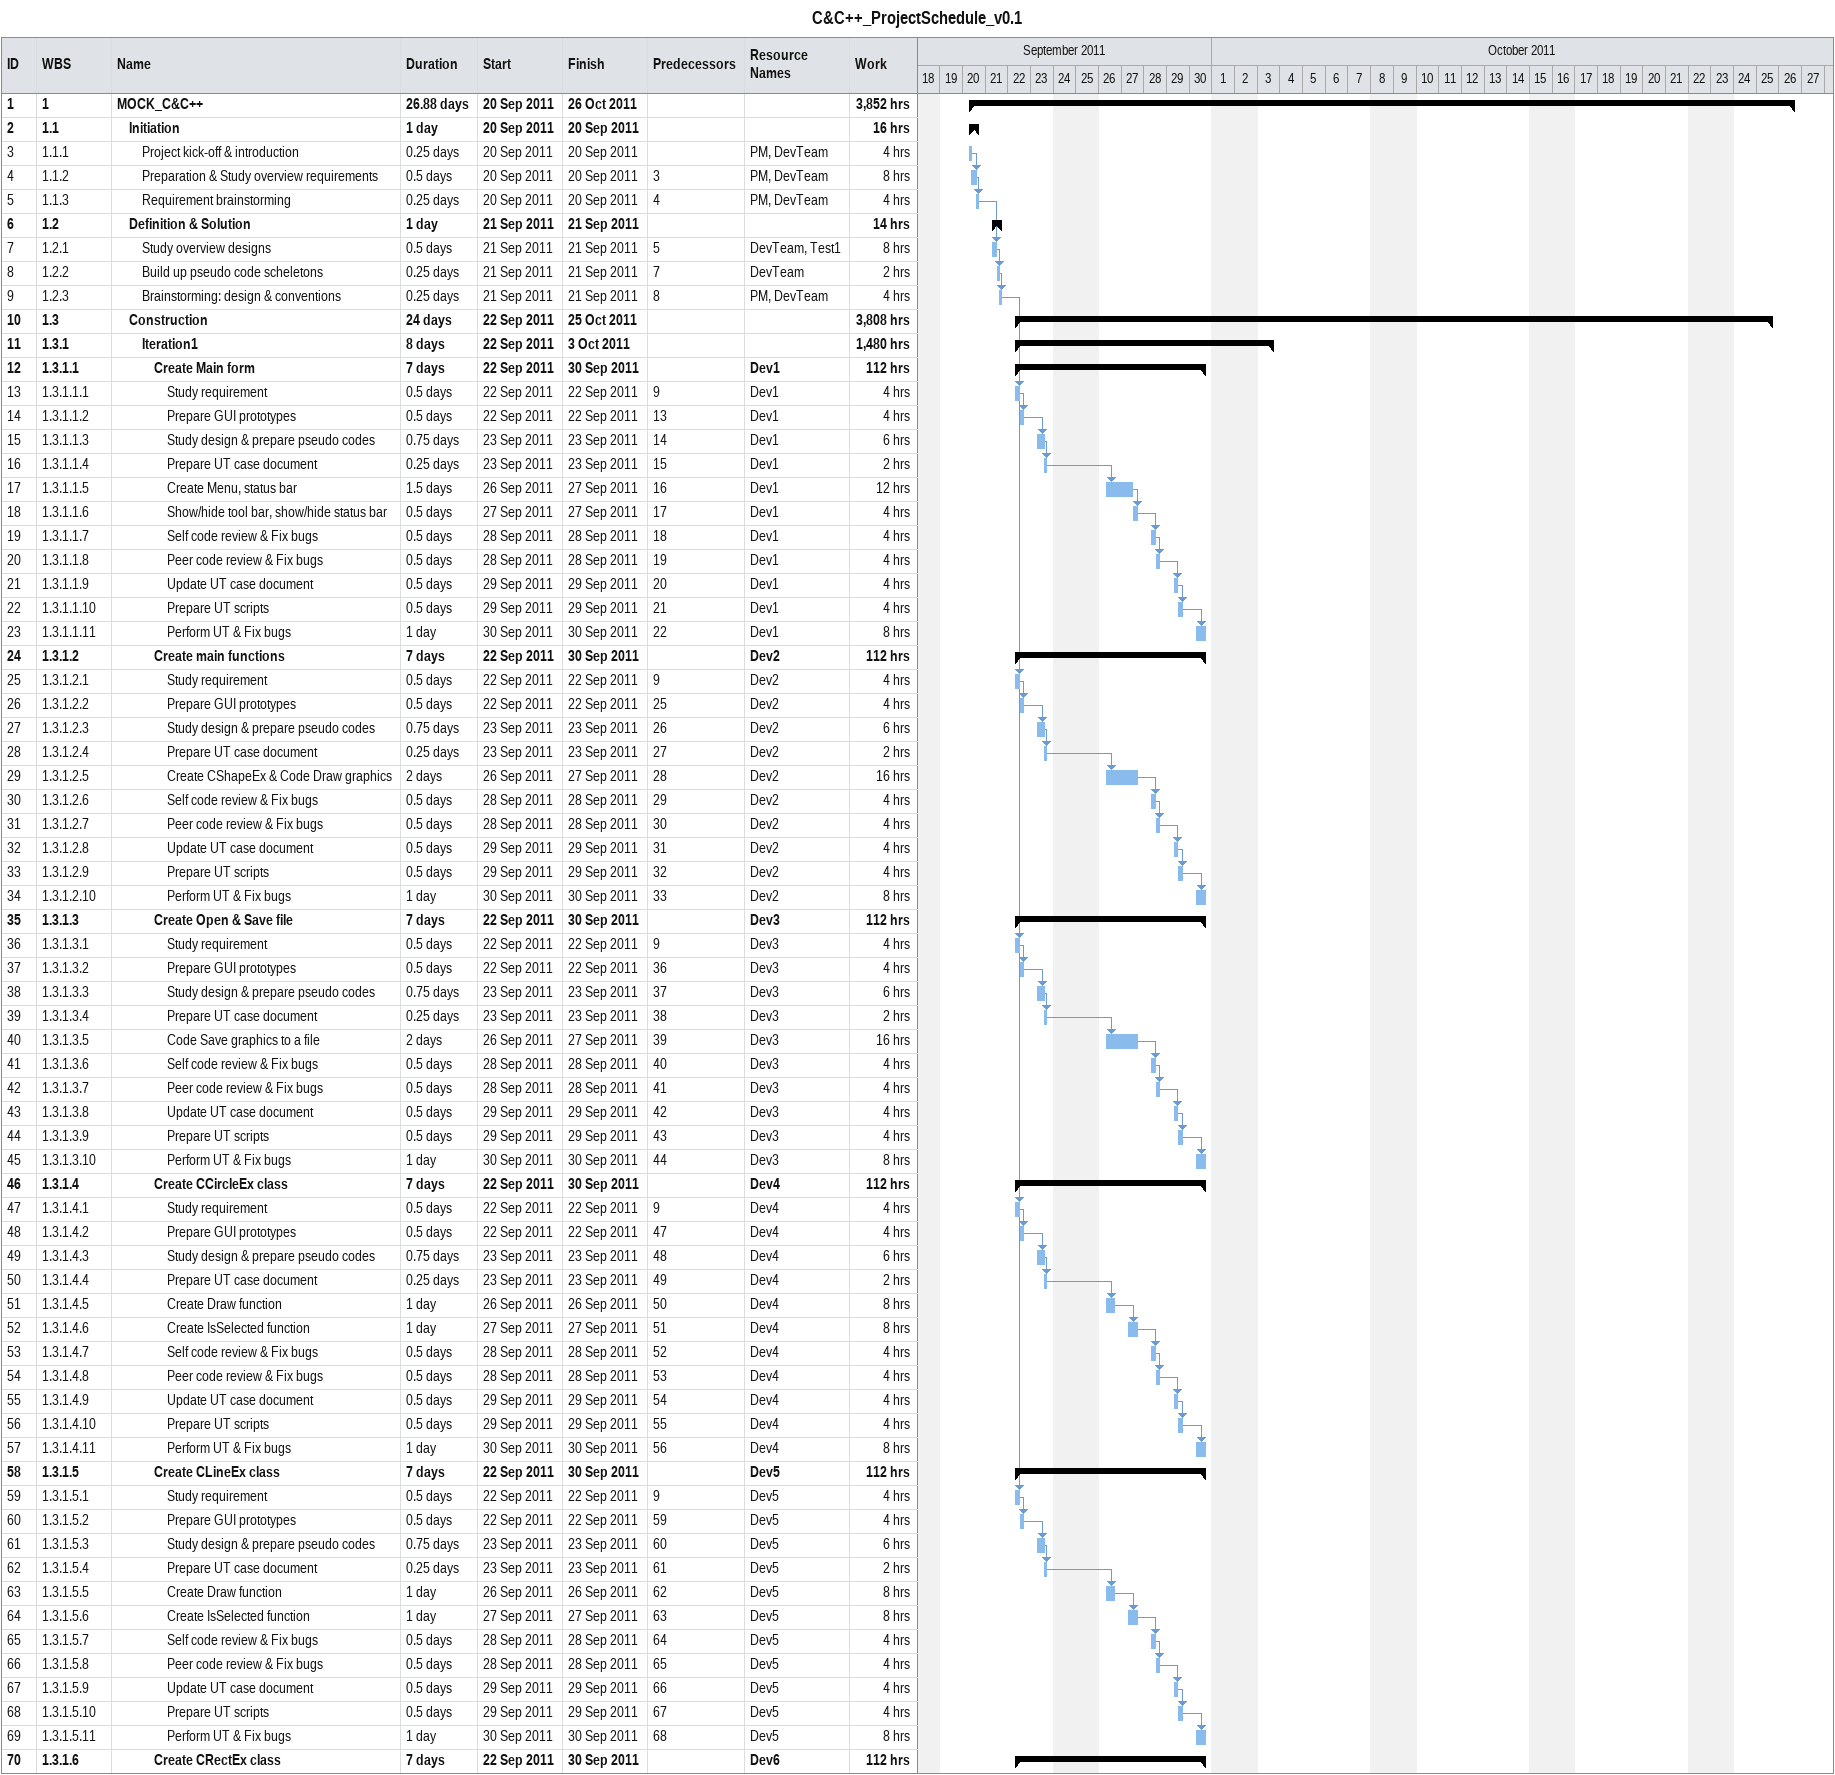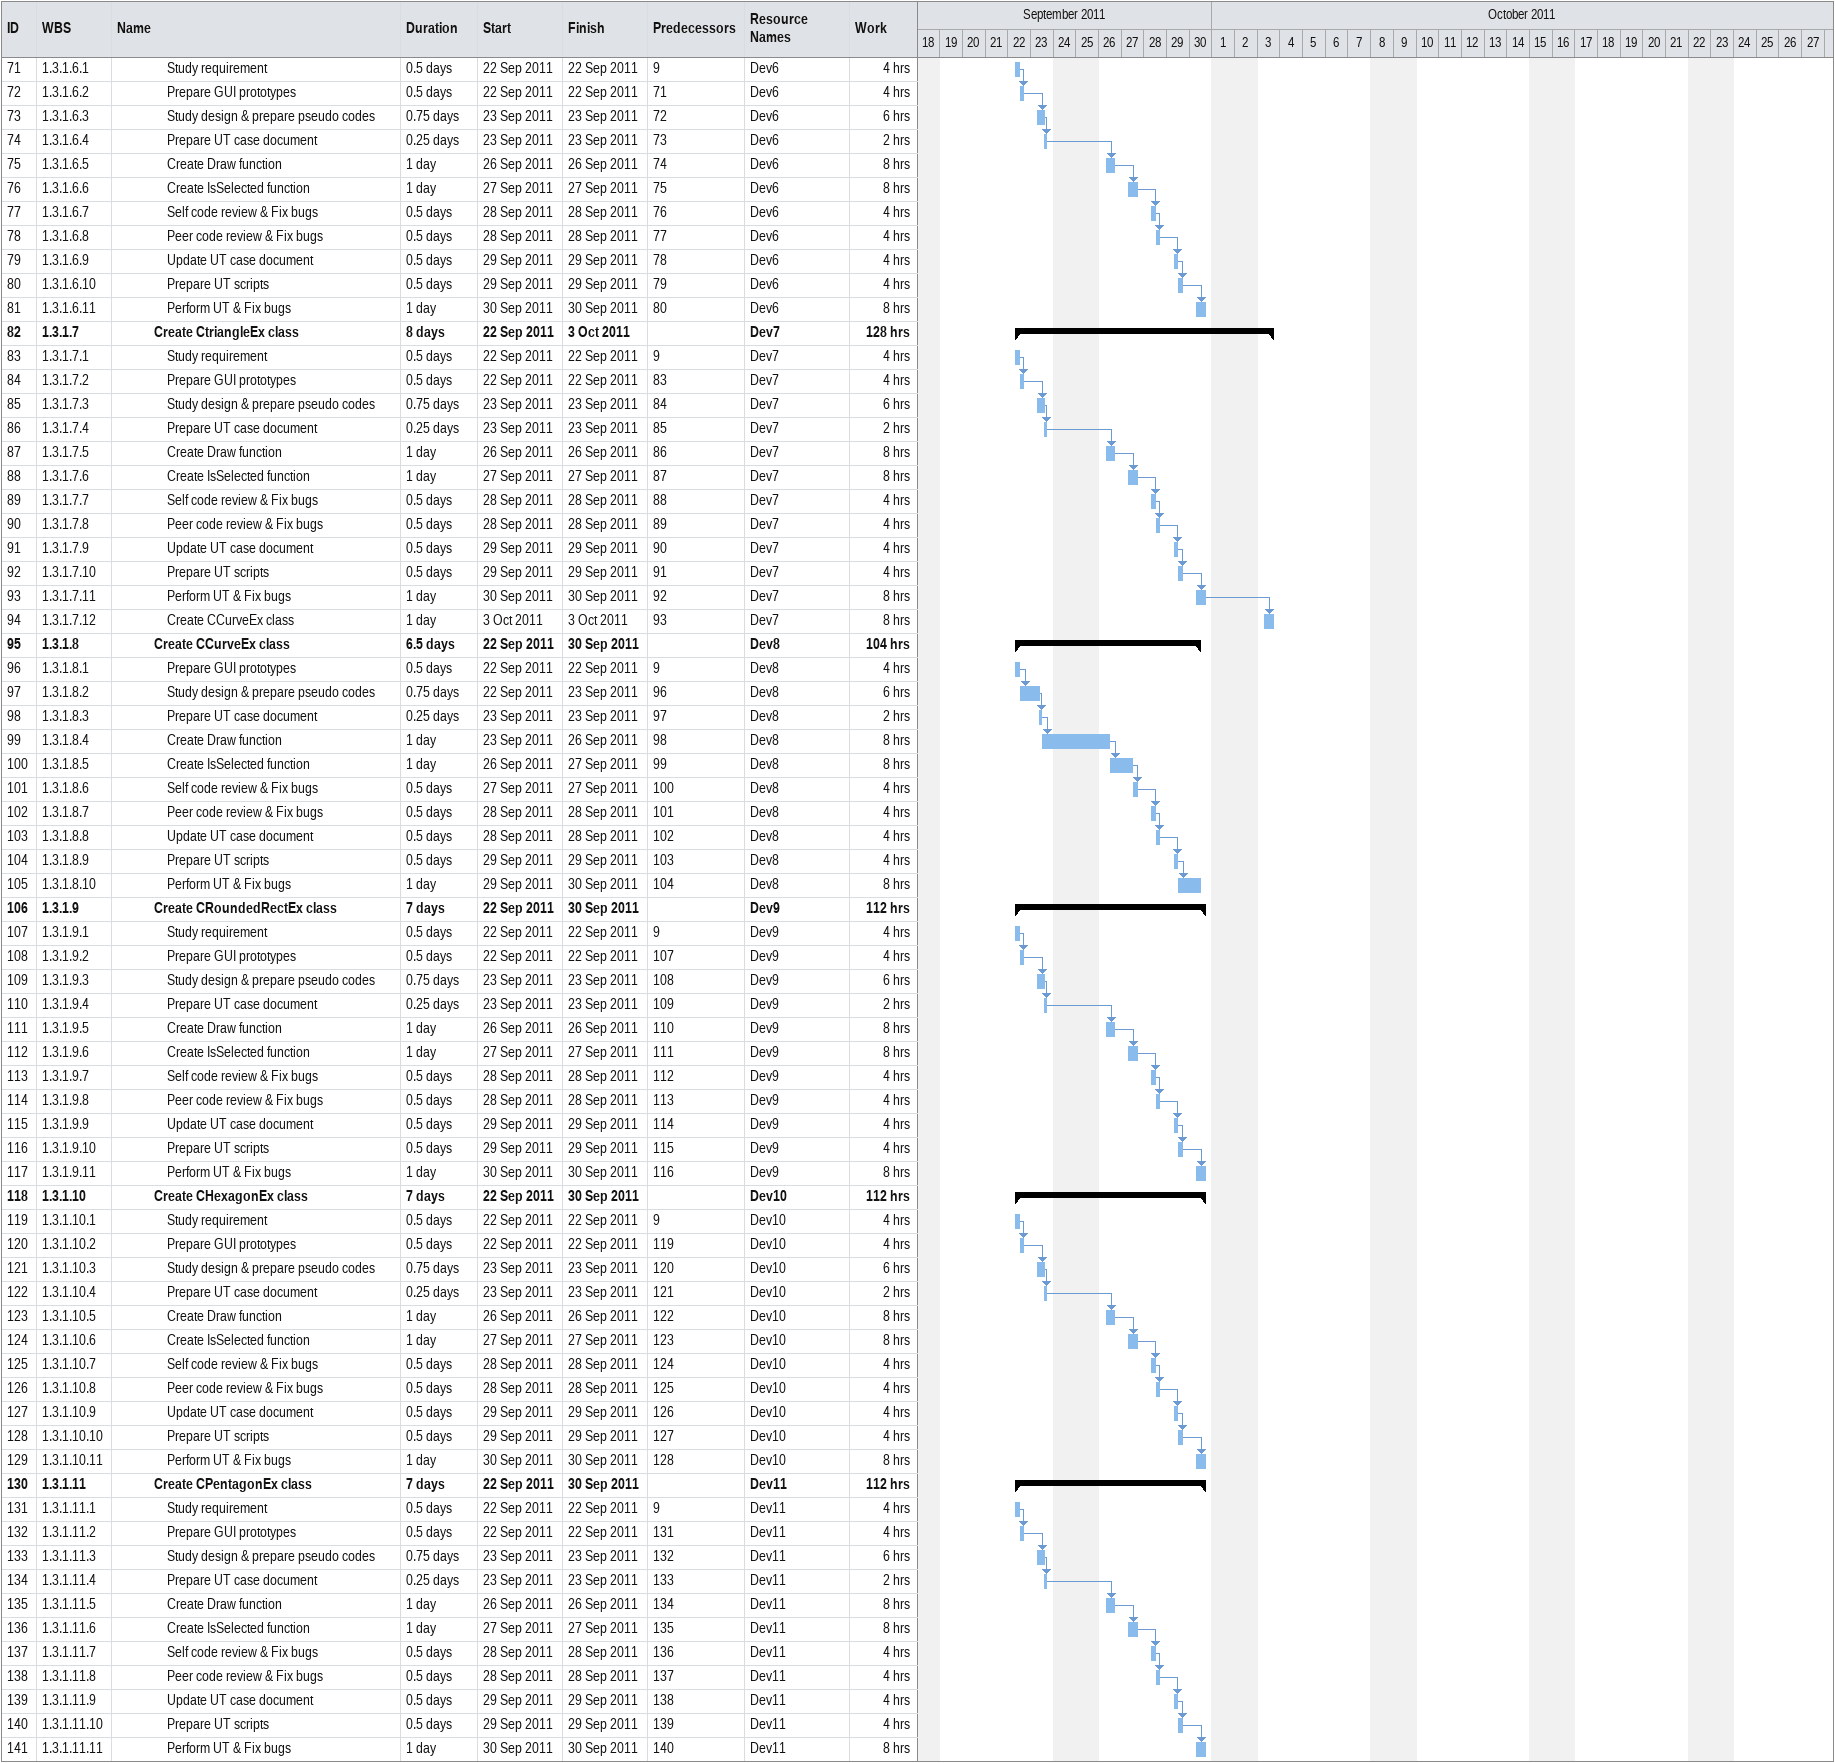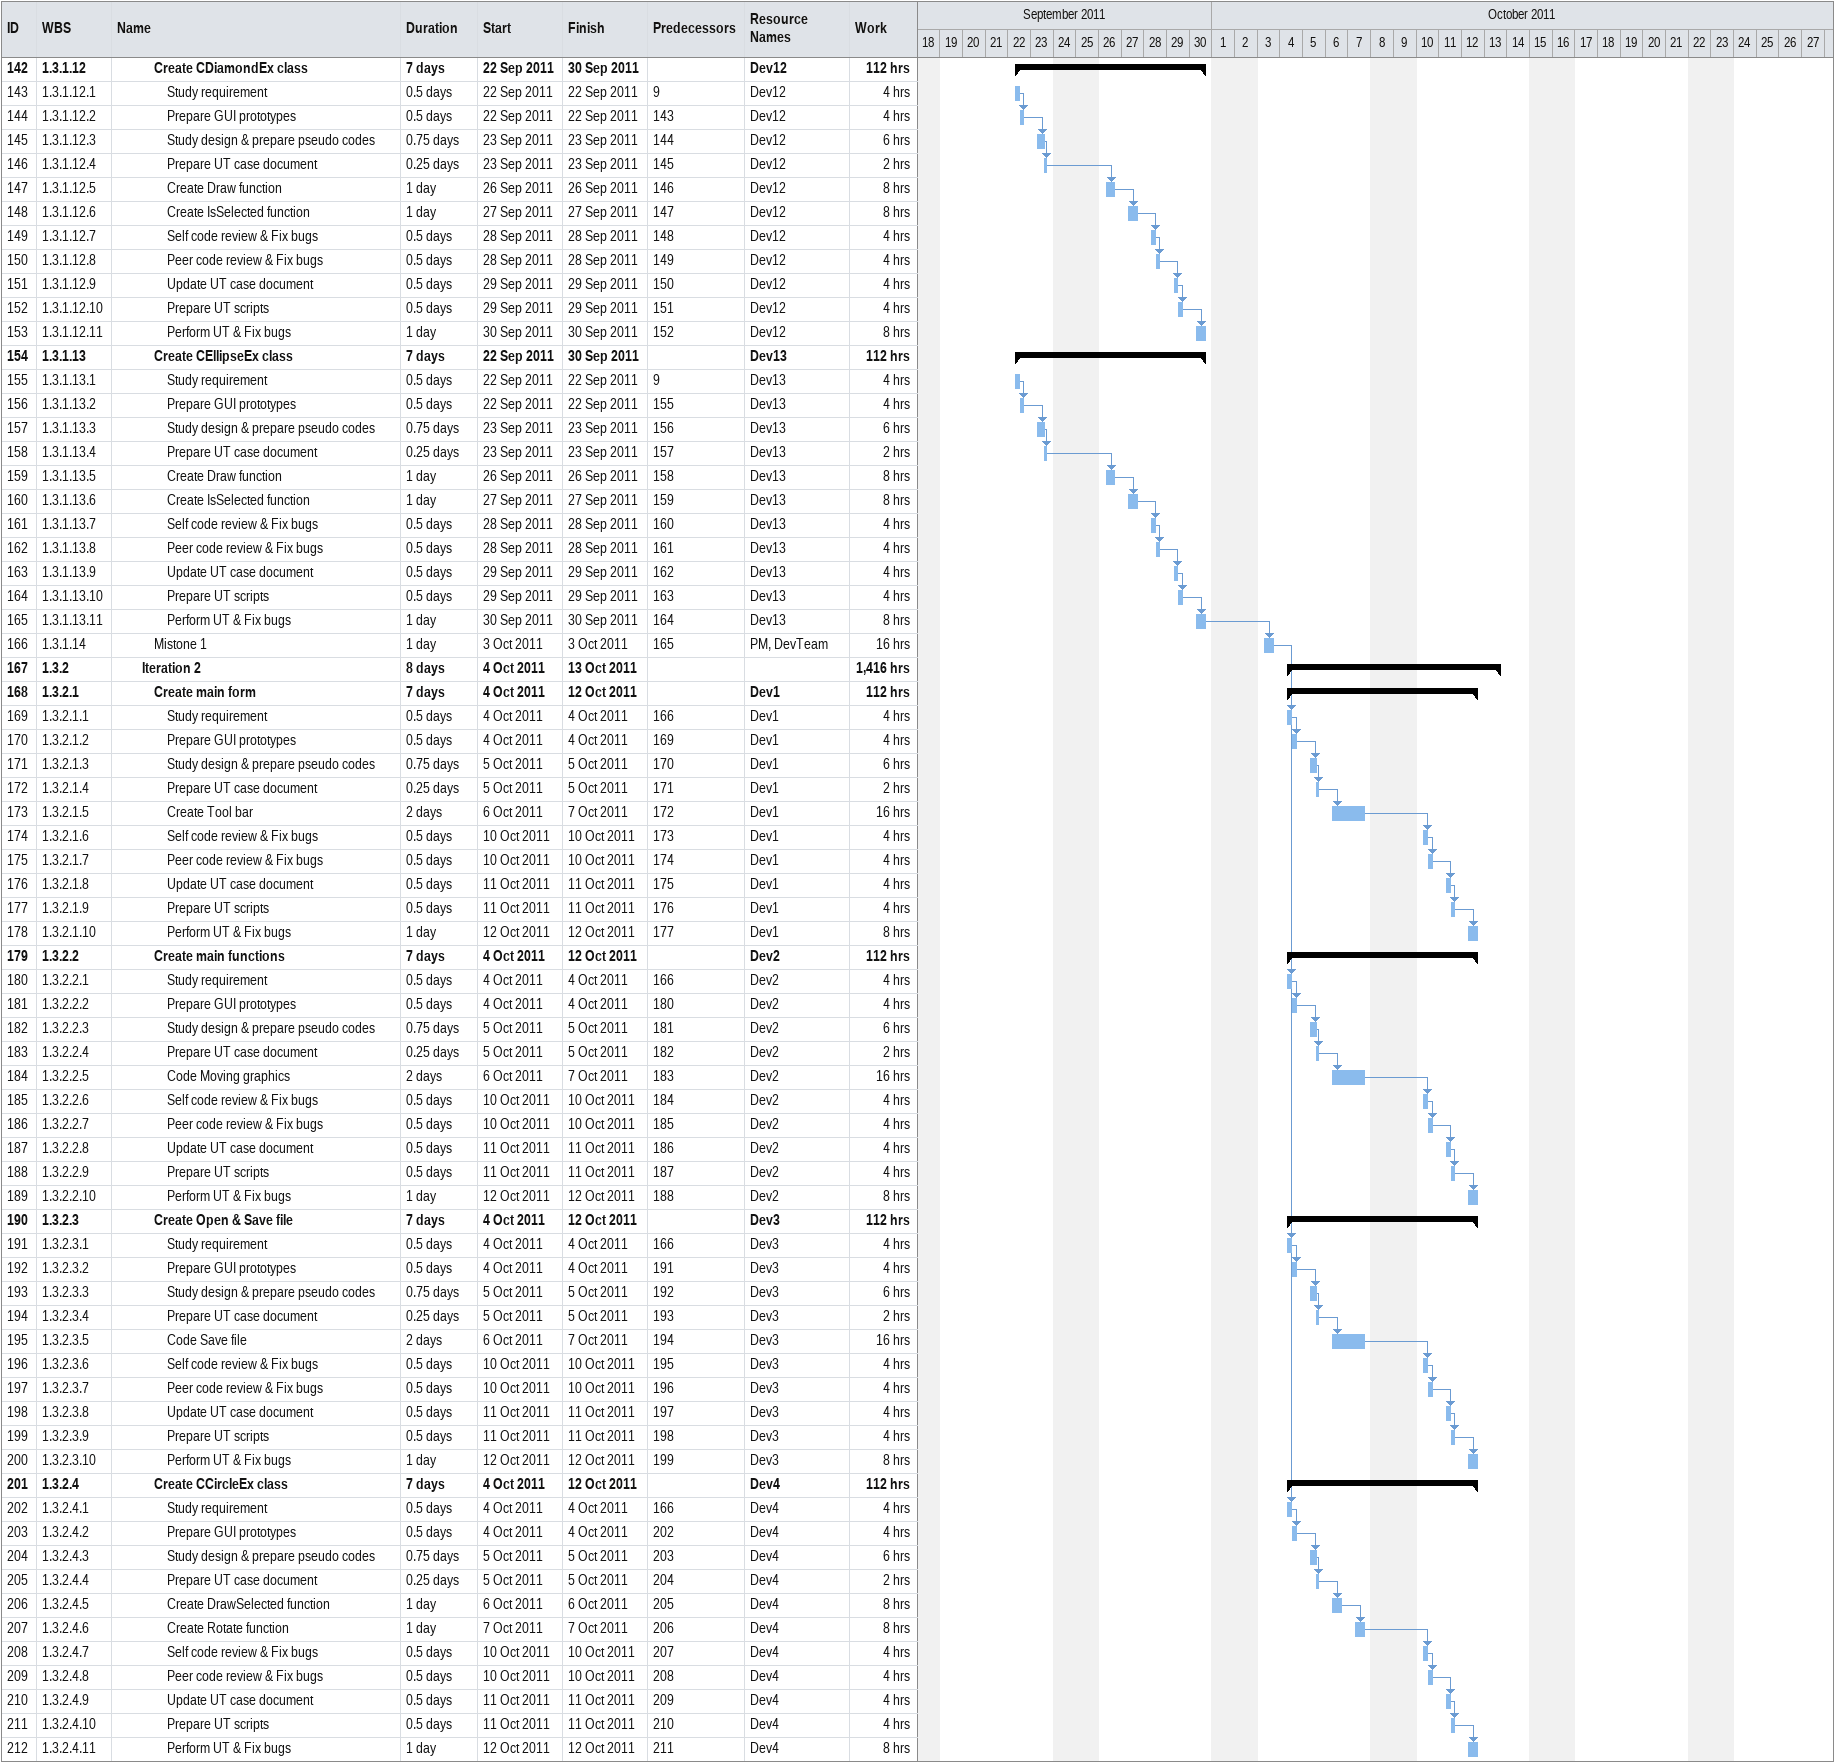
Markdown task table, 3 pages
C&C++_ProjectSchedule_v0.1

| ID | WBS | Task | Duration | Start | Finish | Predecessors | Resources | Work (h) |
|---|---|---|---|---|---|---|---|---|
| 1 | 1 | **MOCK_C&C++** | 26.88d | 2011-09-20 | 2011-10-26 |  |  | 3852 |
| 2 | 1.1 | **Initiation** | 1d | 2011-09-20 | 2011-09-20 |  |  | 16 |
| 3 | 1.1.1 | Project kick-off & introduction | 0.25d | 2011-09-20 | 2011-09-20 |  | PM, DevTeam | 4 |
| 4 | 1.1.2 | Preparation & Study overview requirements | 0.5d | 2011-09-20 | 2011-09-20 | 3 | PM, DevTeam | 8 |
| 5 | 1.1.3 | Requirement brainstorming | 0.25d | 2011-09-20 | 2011-09-20 | 4 | PM, DevTeam | 4 |
| 6 | 1.2 | **Definition & Solution** | 1d | 2011-09-21 | 2011-09-21 |  |  | 14 |
| 7 | 1.2.1 | Study overview designs | 0.5d | 2011-09-21 | 2011-09-21 | 5 | DevTeam, Test1 | 8 |
| 8 | 1.2.2 | Build up pseudo code scheletons | 0.25d | 2011-09-21 | 2011-09-21 | 7 | DevTeam | 2 |
| 9 | 1.2.3 | Brainstorming: design & conventions | 0.25d | 2011-09-21 | 2011-09-21 | 8 | PM, DevTeam | 4 |
| 10 | 1.3 | **Construction** | 24d | 2011-09-22 | 2011-10-25 |  |  | 3808 |
| 11 | 1.3.1 | **Iteration1** | 8d | 2011-09-22 | 2011-10-03 |  |  | 1480 |
| 12 | 1.3.1.1 | **Create Main form** | 7d | 2011-09-22 | 2011-09-30 |  | Dev1 | 112 |
| 13 | 1.3.1.1.1 | Study requirement | 0.5d | 2011-09-22 | 2011-09-22 | 9 | Dev1 | 4 |
| 14 | 1.3.1.1.2 | Prepare GUI prototypes | 0.5d | 2011-09-22 | 2011-09-22 | 13 | Dev1 | 4 |
| 15 | 1.3.1.1.3 | Study design & prepare pseudo codes | 0.75d | 2011-09-23 | 2011-09-23 | 14 | Dev1 | 6 |
| 16 | 1.3.1.1.4 | Prepare UT case document | 0.25d | 2011-09-23 | 2011-09-23 | 15 | Dev1 | 2 |
| 17 | 1.3.1.1.5 | Create Menu, status bar | 1.5d | 2011-09-26 | 2011-09-27 | 16 | Dev1 | 12 |
| 18 | 1.3.1.1.6 | Show/hide tool bar, show/hide status bar | 0.5d | 2011-09-27 | 2011-09-27 | 17 | Dev1 | 4 |
| 19 | 1.3.1.1.7 | Self code review & Fix bugs | 0.5d | 2011-09-28 | 2011-09-28 | 18 | Dev1 | 4 |
| 20 | 1.3.1.1.8 | Peer code review & Fix bugs | 0.5d | 2011-09-28 | 2011-09-28 | 19 | Dev1 | 4 |
| 21 | 1.3.1.1.9 | Update UT case document | 0.5d | 2011-09-29 | 2011-09-29 | 20 | Dev1 | 4 |
| 22 | 1.3.1.1.10 | Prepare UT scripts | 0.5d | 2011-09-29 | 2011-09-29 | 21 | Dev1 | 4 |
| 23 | 1.3.1.1.11 | Perform UT & Fix bugs | 1d | 2011-09-30 | 2011-09-30 | 22 | Dev1 | 8 |
| 24 | 1.3.1.2 | **Create main functions** | 7d | 2011-09-22 | 2011-09-30 |  | Dev2 | 112 |
| 25 | 1.3.1.2.1 | Study requirement | 0.5d | 2011-09-22 | 2011-09-22 | 9 | Dev2 | 4 |
| 26 | 1.3.1.2.2 | Prepare GUI prototypes | 0.5d | 2011-09-22 | 2011-09-22 | 25 | Dev2 | 4 |
| 27 | 1.3.1.2.3 | Study design & prepare pseudo codes | 0.75d | 2011-09-23 | 2011-09-23 | 26 | Dev2 | 6 |
| 28 | 1.3.1.2.4 | Prepare UT case document | 0.25d | 2011-09-23 | 2011-09-23 | 27 | Dev2 | 2 |
| 29 | 1.3.1.2.5 | Create CShapeEx & Code Draw graphics | 2d | 2011-09-26 | 2011-09-27 | 28 | Dev2 | 16 |
| 30 | 1.3.1.2.6 | Self code review & Fix bugs | 0.5d | 2011-09-28 | 2011-09-28 | 29 | Dev2 | 4 |
| 31 | 1.3.1.2.7 | Peer code review & Fix bugs | 0.5d | 2011-09-28 | 2011-09-28 | 30 | Dev2 | 4 |
| 32 | 1.3.1.2.8 | Update UT case document | 0.5d | 2011-09-29 | 2011-09-29 | 31 | Dev2 | 4 |
| 33 | 1.3.1.2.9 | Prepare UT scripts | 0.5d | 2011-09-29 | 2011-09-29 | 32 | Dev2 | 4 |
| 34 | 1.3.1.2.10 | Perform UT & Fix bugs | 1d | 2011-09-30 | 2011-09-30 | 33 | Dev2 | 8 |
| 35 | 1.3.1.3 | **Create Open & Save file** | 7d | 2011-09-22 | 2011-09-30 |  | Dev3 | 112 |
| 36 | 1.3.1.3.1 | Study requirement | 0.5d | 2011-09-22 | 2011-09-22 | 9 | Dev3 | 4 |
| 37 | 1.3.1.3.2 | Prepare GUI prototypes | 0.5d | 2011-09-22 | 2011-09-22 | 36 | Dev3 | 4 |
| 38 | 1.3.1.3.3 | Study design & prepare pseudo codes | 0.75d | 2011-09-23 | 2011-09-23 | 37 | Dev3 | 6 |
| 39 | 1.3.1.3.4 | Prepare UT case document | 0.25d | 2011-09-23 | 2011-09-23 | 38 | Dev3 | 2 |
| 40 | 1.3.1.3.5 | Code Save graphics to a file | 2d | 2011-09-26 | 2011-09-27 | 39 | Dev3 | 16 |
| 41 | 1.3.1.3.6 | Self code review & Fix bugs | 0.5d | 2011-09-28 | 2011-09-28 | 40 | Dev3 | 4 |
| 42 | 1.3.1.3.7 | Peer code review & Fix bugs | 0.5d | 2011-09-28 | 2011-09-28 | 41 | Dev3 | 4 |
| 43 | 1.3.1.3.8 | Update UT case document | 0.5d | 2011-09-29 | 2011-09-29 | 42 | Dev3 | 4 |
| 44 | 1.3.1.3.9 | Prepare UT scripts | 0.5d | 2011-09-29 | 2011-09-29 | 43 | Dev3 | 4 |
| 45 | 1.3.1.3.10 | Perform UT & Fix bugs | 1d | 2011-09-30 | 2011-09-30 | 44 | Dev3 | 8 |
| 46 | 1.3.1.4 | **Create CCircleEx class** | 7d | 2011-09-22 | 2011-09-30 |  | Dev4 | 112 |
| 47 | 1.3.1.4.1 | Study requirement | 0.5d | 2011-09-22 | 2011-09-22 | 9 | Dev4 | 4 |
| 48 | 1.3.1.4.2 | Prepare GUI prototypes | 0.5d | 2011-09-22 | 2011-09-22 | 47 | Dev4 | 4 |
| 49 | 1.3.1.4.3 | Study design & prepare pseudo codes | 0.75d | 2011-09-23 | 2011-09-23 | 48 | Dev4 | 6 |
| 50 | 1.3.1.4.4 | Prepare UT case document | 0.25d | 2011-09-23 | 2011-09-23 | 49 | Dev4 | 2 |
| 51 | 1.3.1.4.5 | Create Draw function | 1d | 2011-09-26 | 2011-09-26 | 50 | Dev4 | 8 |
| 52 | 1.3.1.4.6 | Create IsSelected function | 1d | 2011-09-27 | 2011-09-27 | 51 | Dev4 | 8 |
| 53 | 1.3.1.4.7 | Self code review & Fix bugs | 0.5d | 2011-09-28 | 2011-09-28 | 52 | Dev4 | 4 |
| 54 | 1.3.1.4.8 | Peer code review & Fix bugs | 0.5d | 2011-09-28 | 2011-09-28 | 53 | Dev4 | 4 |
| 55 | 1.3.1.4.9 | Update UT case document | 0.5d | 2011-09-29 | 2011-09-29 | 54 | Dev4 | 4 |
| 56 | 1.3.1.4.10 | Prepare UT scripts | 0.5d | 2011-09-29 | 2011-09-29 | 55 | Dev4 | 4 |
| 57 | 1.3.1.4.11 | Perform UT & Fix bugs | 1d | 2011-09-30 | 2011-09-30 | 56 | Dev4 | 8 |
| 58 | 1.3.1.5 | **Create CLineEx class** | 7d | 2011-09-22 | 2011-09-30 |  | Dev5 | 112 |
| 59 | 1.3.1.5.1 | Study requirement | 0.5d | 2011-09-22 | 2011-09-22 | 9 | Dev5 | 4 |
| 60 | 1.3.1.5.2 | Prepare GUI prototypes | 0.5d | 2011-09-22 | 2011-09-22 | 59 | Dev5 | 4 |
| 61 | 1.3.1.5.3 | Study design & prepare pseudo codes | 0.75d | 2011-09-23 | 2011-09-23 | 60 | Dev5 | 6 |
| 62 | 1.3.1.5.4 | Prepare UT case document | 0.25d | 2011-09-23 | 2011-09-23 | 61 | Dev5 | 2 |
| 63 | 1.3.1.5.5 | Create Draw function | 1d | 2011-09-26 | 2011-09-26 | 62 | Dev5 | 8 |
| 64 | 1.3.1.5.6 | Create IsSelected function | 1d | 2011-09-27 | 2011-09-27 | 63 | Dev5 | 8 |
| 65 | 1.3.1.5.7 | Self code review & Fix bugs | 0.5d | 2011-09-28 | 2011-09-28 | 64 | Dev5 | 4 |
| 66 | 1.3.1.5.8 | Peer code review & Fix bugs | 0.5d | 2011-09-28 | 2011-09-28 | 65 | Dev5 | 4 |
| 67 | 1.3.1.5.9 | Update UT case document | 0.5d | 2011-09-29 | 2011-09-29 | 66 | Dev5 | 4 |
| 68 | 1.3.1.5.10 | Prepare UT scripts | 0.5d | 2011-09-29 | 2011-09-29 | 67 | Dev5 | 4 |
| 69 | 1.3.1.5.11 | Perform UT & Fix bugs | 1d | 2011-09-30 | 2011-09-30 | 68 | Dev5 | 8 |
| 70 | 1.3.1.6 | **Create CRectEx class** | 7d | 2011-09-22 | 2011-09-30 |  | Dev6 | 112 |
| 71 | 1.3.1.6.1 | Study requirement | 0.5d | 2011-09-22 | 2011-09-22 | 9 | Dev6 | 4 |
| 72 | 1.3.1.6.2 | Prepare GUI prototypes | 0.5d | 2011-09-22 | 2011-09-22 | 71 | Dev6 | 4 |
| 73 | 1.3.1.6.3 | Study design & prepare pseudo codes | 0.75d | 2011-09-23 | 2011-09-23 | 72 | Dev6 | 6 |
| 74 | 1.3.1.6.4 | Prepare UT case document | 0.25d | 2011-09-23 | 2011-09-23 | 73 | Dev6 | 2 |
| 75 | 1.3.1.6.5 | Create Draw function | 1d | 2011-09-26 | 2011-09-26 | 74 | Dev6 | 8 |
| 76 | 1.3.1.6.6 | Create IsSelected function | 1d | 2011-09-27 | 2011-09-27 | 75 | Dev6 | 8 |
| 77 | 1.3.1.6.7 | Self code review & Fix bugs | 0.5d | 2011-09-28 | 2011-09-28 | 76 | Dev6 | 4 |
| 78 | 1.3.1.6.8 | Peer code review & Fix bugs | 0.5d | 2011-09-28 | 2011-09-28 | 77 | Dev6 | 4 |
| 79 | 1.3.1.6.9 | Update UT case document | 0.5d | 2011-09-29 | 2011-09-29 | 78 | Dev6 | 4 |
| 80 | 1.3.1.6.10 | Prepare UT scripts | 0.5d | 2011-09-29 | 2011-09-29 | 79 | Dev6 | 4 |
| 81 | 1.3.1.6.11 | Perform UT & Fix bugs | 1d | 2011-09-30 | 2011-09-30 | 80 | Dev6 | 8 |
| 82 | 1.3.1.7 | **Create CtriangleEx class** | 8d | 2011-09-22 | 2011-10-03 |  | Dev7 | 128 |
| 83 | 1.3.1.7.1 | Study requirement | 0.5d | 2011-09-22 | 2011-09-22 | 9 | Dev7 | 4 |
| 84 | 1.3.1.7.2 | Prepare GUI prototypes | 0.5d | 2011-09-22 | 2011-09-22 | 83 | Dev7 | 4 |
| 85 | 1.3.1.7.3 | Study design & prepare pseudo codes | 0.75d | 2011-09-23 | 2011-09-23 | 84 | Dev7 | 6 |
| 86 | 1.3.1.7.4 | Prepare UT case document | 0.25d | 2011-09-23 | 2011-09-23 | 85 | Dev7 | 2 |
| 87 | 1.3.1.7.5 | Create Draw function | 1d | 2011-09-26 | 2011-09-26 | 86 | Dev7 | 8 |
| 88 | 1.3.1.7.6 | Create IsSelected function | 1d | 2011-09-27 | 2011-09-27 | 87 | Dev7 | 8 |
| 89 | 1.3.1.7.7 | Self code review & Fix bugs | 0.5d | 2011-09-28 | 2011-09-28 | 88 | Dev7 | 4 |
| 90 | 1.3.1.7.8 | Peer code review & Fix bugs | 0.5d | 2011-09-28 | 2011-09-28 | 89 | Dev7 | 4 |
| 91 | 1.3.1.7.9 | Update UT case document | 0.5d | 2011-09-29 | 2011-09-29 | 90 | Dev7 | 4 |
| 92 | 1.3.1.7.10 | Prepare UT scripts | 0.5d | 2011-09-29 | 2011-09-29 | 91 | Dev7 | 4 |
| 93 | 1.3.1.7.11 | Perform UT & Fix bugs | 1d | 2011-09-30 | 2011-09-30 | 92 | Dev7 | 8 |
| 94 | 1.3.1.7.12 | Create CCurveEx class | 1d | 2011-10-03 | 2011-10-03 | 93 | Dev7 | 8 |
| 95 | 1.3.1.8 | **Create CCurveEx class** | 6.5d | 2011-09-22 | 2011-09-30 |  | Dev8 | 104 |
| 96 | 1.3.1.8.1 | Prepare GUI prototypes | 0.5d | 2011-09-22 | 2011-09-22 | 9 | Dev8 | 4 |
| 97 | 1.3.1.8.2 | Study design & prepare pseudo codes | 0.75d | 2011-09-22 | 2011-09-23 | 96 | Dev8 | 6 |
| 98 | 1.3.1.8.3 | Prepare UT case document | 0.25d | 2011-09-23 | 2011-09-23 | 97 | Dev8 | 2 |
| 99 | 1.3.1.8.4 | Create Draw function | 1d | 2011-09-23 | 2011-09-26 | 98 | Dev8 | 8 |
| 100 | 1.3.1.8.5 | Create IsSelected function | 1d | 2011-09-26 | 2011-09-27 | 99 | Dev8 | 8 |
| 101 | 1.3.1.8.6 | Self code review & Fix bugs | 0.5d | 2011-09-27 | 2011-09-27 | 100 | Dev8 | 4 |
| 102 | 1.3.1.8.7 | Peer code review & Fix bugs | 0.5d | 2011-09-28 | 2011-09-28 | 101 | Dev8 | 4 |
| 103 | 1.3.1.8.8 | Update UT case document | 0.5d | 2011-09-28 | 2011-09-28 | 102 | Dev8 | 4 |
| 104 | 1.3.1.8.9 | Prepare UT scripts | 0.5d | 2011-09-29 | 2011-09-29 | 103 | Dev8 | 4 |
| 105 | 1.3.1.8.10 | Perform UT & Fix bugs | 1d | 2011-09-29 | 2011-09-30 | 104 | Dev8 | 8 |
| 106 | 1.3.1.9 | **Create CRoundedRectEx class** | 7d | 2011-09-22 | 2011-09-30 |  | Dev9 | 112 |
| 107 | 1.3.1.9.1 | Study requirement | 0.5d | 2011-09-22 | 2011-09-22 | 9 | Dev9 | 4 |
| 108 | 1.3.1.9.2 | Prepare GUI prototypes | 0.5d | 2011-09-22 | 2011-09-22 | 107 | Dev9 | 4 |
| 109 | 1.3.1.9.3 | Study design & prepare pseudo codes | 0.75d | 2011-09-23 | 2011-09-23 | 108 | Dev9 | 6 |
| 110 | 1.3.1.9.4 | Prepare UT case document | 0.25d | 2011-09-23 | 2011-09-23 | 109 | Dev9 | 2 |
| 111 | 1.3.1.9.5 | Create Draw function | 1d | 2011-09-26 | 2011-09-26 | 110 | Dev9 | 8 |
| 112 | 1.3.1.9.6 | Create IsSelected function | 1d | 2011-09-27 | 2011-09-27 | 111 | Dev9 | 8 |
| 113 | 1.3.1.9.7 | Self code review & Fix bugs | 0.5d | 2011-09-28 | 2011-09-28 | 112 | Dev9 | 4 |
| 114 | 1.3.1.9.8 | Peer code review & Fix bugs | 0.5d | 2011-09-28 | 2011-09-28 | 113 | Dev9 | 4 |
| 115 | 1.3.1.9.9 | Update UT case document | 0.5d | 2011-09-29 | 2011-09-29 | 114 | Dev9 | 4 |
| 116 | 1.3.1.9.10 | Prepare UT scripts | 0.5d | 2011-09-29 | 2011-09-29 | 115 | Dev9 | 4 |
| 117 | 1.3.1.9.11 | Perform UT & Fix bugs | 1d | 2011-09-30 | 2011-09-30 | 116 | Dev9 | 8 |
| 118 | 1.3.1.10 | **Create CHexagonEx class** | 7d | 2011-09-22 | 2011-09-30 |  | Dev10 | 112 |
| 119 | 1.3.1.10.1 | Study requirement | 0.5d | 2011-09-22 | 2011-09-22 | 9 | Dev10 | 4 |
| 120 | 1.3.1.10.2 | Prepare GUI prototypes | 0.5d | 2011-09-22 | 2011-09-22 | 119 | Dev10 | 4 |
| 121 | 1.3.1.10.3 | Study design & prepare pseudo codes | 0.75d | 2011-09-23 | 2011-09-23 | 120 | Dev10 | 6 |
| 122 | 1.3.1.10.4 | Prepare UT case document | 0.25d | 2011-09-23 | 2011-09-23 | 121 | Dev10 | 2 |
| 123 | 1.3.1.10.5 | Create Draw function | 1d | 2011-09-26 | 2011-09-26 | 122 | Dev10 | 8 |
| 124 | 1.3.1.10.6 | Create IsSelected function | 1d | 2011-09-27 | 2011-09-27 | 123 | Dev10 | 8 |
| 125 | 1.3.1.10.7 | Self code review & Fix bugs | 0.5d | 2011-09-28 | 2011-09-28 | 124 | Dev10 | 4 |
| 126 | 1.3.1.10.8 | Peer code review & Fix bugs | 0.5d | 2011-09-28 | 2011-09-28 | 125 | Dev10 | 4 |
| 127 | 1.3.1.10.9 | Update UT case document | 0.5d | 2011-09-29 | 2011-09-29 | 126 | Dev10 | 4 |
| 128 | 1.3.1.10.10 | Prepare UT scripts | 0.5d | 2011-09-29 | 2011-09-29 | 127 | Dev10 | 4 |
| 129 | 1.3.1.10.11 | Perform UT & Fix bugs | 1d | 2011-09-30 | 2011-09-30 | 128 | Dev10 | 8 |
| 130 | 1.3.1.11 | **Create CPentagonEx class** | 7d | 2011-09-22 | 2011-09-30 |  | Dev11 | 112 |
| 131 | 1.3.1.11.1 | Study requirement | 0.5d | 2011-09-22 | 2011-09-22 | 9 | Dev11 | 4 |
| 132 | 1.3.1.11.2 | Prepare GUI prototypes | 0.5d | 2011-09-22 | 2011-09-22 | 131 | Dev11 | 4 |
| 133 | 1.3.1.11.3 | Study design & prepare pseudo codes | 0.75d | 2011-09-23 | 2011-09-23 | 132 | Dev11 | 6 |
| 134 | 1.3.1.11.4 | Prepare UT case document | 0.25d | 2011-09-23 | 2011-09-23 | 133 | Dev11 | 2 |
| 135 | 1.3.1.11.5 | Create Draw function | 1d | 2011-09-26 | 2011-09-26 | 134 | Dev11 | 8 |
| 136 | 1.3.1.11.6 | Create IsSelected function | 1d | 2011-09-27 | 2011-09-27 | 135 | Dev11 | 8 |
| 137 | 1.3.1.11.7 | Self code review & Fix bugs | 0.5d | 2011-09-28 | 2011-09-28 | 136 | Dev11 | 4 |
| 138 | 1.3.1.11.8 | Peer code review & Fix bugs | 0.5d | 2011-09-28 | 2011-09-28 | 137 | Dev11 | 4 |
| 139 | 1.3.1.11.9 | Update UT case document | 0.5d | 2011-09-29 | 2011-09-29 | 138 | Dev11 | 4 |
| 140 | 1.3.1.11.10 | Prepare UT scripts | 0.5d | 2011-09-29 | 2011-09-29 | 139 | Dev11 | 4 |
| 141 | 1.3.1.11.11 | Perform UT & Fix bugs | 1d | 2011-09-30 | 2011-09-30 | 140 | Dev11 | 8 |
| 142 | 1.3.1.12 | **Create CDiamondEx class** | 7d | 2011-09-22 | 2011-09-30 |  | Dev12 | 112 |
| 143 | 1.3.1.12.1 | Study requirement | 0.5d | 2011-09-22 | 2011-09-22 | 9 | Dev12 | 4 |
| 144 | 1.3.1.12.2 | Prepare GUI prototypes | 0.5d | 2011-09-22 | 2011-09-22 | 143 | Dev12 | 4 |
| 145 | 1.3.1.12.3 | Study design & prepare pseudo codes | 0.75d | 2011-09-23 | 2011-09-23 | 144 | Dev12 | 6 |
| 146 | 1.3.1.12.4 | Prepare UT case document | 0.25d | 2011-09-23 | 2011-09-23 | 145 | Dev12 | 2 |
| 147 | 1.3.1.12.5 | Create Draw function | 1d | 2011-09-26 | 2011-09-26 | 146 | Dev12 | 8 |
| 148 | 1.3.1.12.6 | Create IsSelected function | 1d | 2011-09-27 | 2011-09-27 | 147 | Dev12 | 8 |
| 149 | 1.3.1.12.7 | Self code review & Fix bugs | 0.5d | 2011-09-28 | 2011-09-28 | 148 | Dev12 | 4 |
| 150 | 1.3.1.12.8 | Peer code review & Fix bugs | 0.5d | 2011-09-28 | 2011-09-28 | 149 | Dev12 | 4 |
| 151 | 1.3.1.12.9 | Update UT case document | 0.5d | 2011-09-29 | 2011-09-29 | 150 | Dev12 | 4 |
| 152 | 1.3.1.12.10 | Prepare UT scripts | 0.5d | 2011-09-29 | 2011-09-29 | 151 | Dev12 | 4 |
| 153 | 1.3.1.12.11 | Perform UT & Fix bugs | 1d | 2011-09-30 | 2011-09-30 | 152 | Dev12 | 8 |
| 154 | 1.3.1.13 | **Create CEllipseEx class** | 7d | 2011-09-22 | 2011-09-30 |  | Dev13 | 112 |
| 155 | 1.3.1.13.1 | Study requirement | 0.5d | 2011-09-22 | 2011-09-22 | 9 | Dev13 | 4 |
| 156 | 1.3.1.13.2 | Prepare GUI prototypes | 0.5d | 2011-09-22 | 2011-09-22 | 155 | Dev13 | 4 |
| 157 | 1.3.1.13.3 | Study design & prepare pseudo codes | 0.75d | 2011-09-23 | 2011-09-23 | 156 | Dev13 | 6 |
| 158 | 1.3.1.13.4 | Prepare UT case document | 0.25d | 2011-09-23 | 2011-09-23 | 157 | Dev13 | 2 |
| 159 | 1.3.1.13.5 | Create Draw function | 1d | 2011-09-26 | 2011-09-26 | 158 | Dev13 | 8 |
| 160 | 1.3.1.13.6 | Create IsSelected function | 1d | 2011-09-27 | 2011-09-27 | 159 | Dev13 | 8 |
| 161 | 1.3.1.13.7 | Self code review & Fix bugs | 0.5d | 2011-09-28 | 2011-09-28 | 160 | Dev13 | 4 |
| 162 | 1.3.1.13.8 | Peer code review & Fix bugs | 0.5d | 2011-09-28 | 2011-09-28 | 161 | Dev13 | 4 |
| 163 | 1.3.1.13.9 | Update UT case document | 0.5d | 2011-09-29 | 2011-09-29 | 162 | Dev13 | 4 |
| 164 | 1.3.1.13.10 | Prepare UT scripts | 0.5d | 2011-09-29 | 2011-09-29 | 163 | Dev13 | 4 |
| 165 | 1.3.1.13.11 | Perform UT & Fix bugs | 1d | 2011-09-30 | 2011-09-30 | 164 | Dev13 | 8 |
| 166 | 1.3.1.14 | Mistone 1 | 1d | 2011-10-03 | 2011-10-03 | 165 | PM, DevTeam | 16 |
| 167 | 1.3.2 | **Iteration 2** | 8d | 2011-10-04 | 2011-10-13 |  |  | 1416 |
| 168 | 1.3.2.1 | **Create main form** | 7d | 2011-10-04 | 2011-10-12 |  | Dev1 | 112 |
| 169 | 1.3.2.1.1 | Study requirement | 0.5d | 2011-10-04 | 2011-10-04 | 166 | Dev1 | 4 |
| 170 | 1.3.2.1.2 | Prepare GUI prototypes | 0.5d | 2011-10-04 | 2011-10-04 | 169 | Dev1 | 4 |
| 171 | 1.3.2.1.3 | Study design & prepare pseudo codes | 0.75d | 2011-10-05 | 2011-10-05 | 170 | Dev1 | 6 |
| 172 | 1.3.2.1.4 | Prepare UT case document | 0.25d | 2011-10-05 | 2011-10-05 | 171 | Dev1 | 2 |
| 173 | 1.3.2.1.5 | Create Tool bar | 2d | 2011-10-06 | 2011-10-07 | 172 | Dev1 | 16 |
| 174 | 1.3.2.1.6 | Self code review & Fix bugs | 0.5d | 2011-10-10 | 2011-10-10 | 173 | Dev1 | 4 |
| 175 | 1.3.2.1.7 | Peer code review & Fix bugs | 0.5d | 2011-10-10 | 2011-10-10 | 174 | Dev1 | 4 |
| 176 | 1.3.2.1.8 | Update UT case document | 0.5d | 2011-10-11 | 2011-10-11 | 175 | Dev1 | 4 |
| 177 | 1.3.2.1.9 | Prepare UT scripts | 0.5d | 2011-10-11 | 2011-10-11 | 176 | Dev1 | 4 |
| 178 | 1.3.2.1.10 | Perform UT & Fix bugs | 1d | 2011-10-12 | 2011-10-12 | 177 | Dev1 | 8 |
| 179 | 1.3.2.2 | **Create main functions** | 7d | 2011-10-04 | 2011-10-12 |  | Dev2 | 112 |
| 180 | 1.3.2.2.1 | Study requirement | 0.5d | 2011-10-04 | 2011-10-04 | 166 | Dev2 | 4 |
| 181 | 1.3.2.2.2 | Prepare GUI prototypes | 0.5d | 2011-10-04 | 2011-10-04 | 180 | Dev2 | 4 |
| 182 | 1.3.2.2.3 | Study design & prepare pseudo codes | 0.75d | 2011-10-05 | 2011-10-05 | 181 | Dev2 | 6 |
| 183 | 1.3.2.2.4 | Prepare UT case document | 0.25d | 2011-10-05 | 2011-10-05 | 182 | Dev2 | 2 |
| 184 | 1.3.2.2.5 | Code Moving graphics | 2d | 2011-10-06 | 2011-10-07 | 183 | Dev2 | 16 |
| 185 | 1.3.2.2.6 | Self code review & Fix bugs | 0.5d | 2011-10-10 | 2011-10-10 | 184 | Dev2 | 4 |
| 186 | 1.3.2.2.7 | Peer code review & Fix bugs | 0.5d | 2011-10-10 | 2011-10-10 | 185 | Dev2 | 4 |
| 187 | 1.3.2.2.8 | Update UT case document | 0.5d | 2011-10-11 | 2011-10-11 | 186 | Dev2 | 4 |
| 188 | 1.3.2.2.9 | Prepare UT scripts | 0.5d | 2011-10-11 | 2011-10-11 | 187 | Dev2 | 4 |
| 189 | 1.3.2.2.10 | Perform UT & Fix bugs | 1d | 2011-10-12 | 2011-10-12 | 188 | Dev2 | 8 |
| 190 | 1.3.2.3 | **Create Open & Save file** | 7d | 2011-10-04 | 2011-10-12 |  | Dev3 | 112 |
| 191 | 1.3.2.3.1 | Study requirement | 0.5d | 2011-10-04 | 2011-10-04 | 166 | Dev3 | 4 |
| 192 | 1.3.2.3.2 | Prepare GUI prototypes | 0.5d | 2011-10-04 | 2011-10-04 | 191 | Dev3 | 4 |
| 193 | 1.3.2.3.3 | Study design & prepare pseudo codes | 0.75d | 2011-10-05 | 2011-10-05 | 192 | Dev3 | 6 |
| 194 | 1.3.2.3.4 | Prepare UT case document | 0.25d | 2011-10-05 | 2011-10-05 | 193 | Dev3 | 2 |
| 195 | 1.3.2.3.5 | Code Save file | 2d | 2011-10-06 | 2011-10-07 | 194 | Dev3 | 16 |
| 196 | 1.3.2.3.6 | Self code review & Fix bugs | 0.5d | 2011-10-10 | 2011-10-10 | 195 | Dev3 | 4 |
| 197 | 1.3.2.3.7 | Peer code review & Fix bugs | 0.5d | 2011-10-10 | 2011-10-10 | 196 | Dev3 | 4 |
| 198 | 1.3.2.3.8 | Update UT case document | 0.5d | 2011-10-11 | 2011-10-11 | 197 | Dev3 | 4 |
| 199 | 1.3.2.3.9 | Prepare UT scripts | 0.5d | 2011-10-11 | 2011-10-11 | 198 | Dev3 | 4 |
| 200 | 1.3.2.3.10 | Perform UT & Fix bugs | 1d | 2011-10-12 | 2011-10-12 | 199 | Dev3 | 8 |
| 201 | 1.3.2.4 | **Create CCircleEx class** | 7d | 2011-10-04 | 2011-10-12 |  | Dev4 | 112 |
| 202 | 1.3.2.4.1 | Study requirement | 0.5d | 2011-10-04 | 2011-10-04 | 166 | Dev4 | 4 |
| 203 | 1.3.2.4.2 | Prepare GUI prototypes | 0.5d | 2011-10-04 | 2011-10-04 | 202 | Dev4 | 4 |
| 204 | 1.3.2.4.3 | Study design & prepare pseudo codes | 0.75d | 2011-10-05 | 2011-10-05 | 203 | Dev4 | 6 |
| 205 | 1.3.2.4.4 | Prepare UT case document | 0.25d | 2011-10-05 | 2011-10-05 | 204 | Dev4 | 2 |
| 206 | 1.3.2.4.5 | Create DrawSelected function | 1d | 2011-10-06 | 2011-10-06 | 205 | Dev4 | 8 |
| 207 | 1.3.2.4.6 | Create Rotate function | 1d | 2011-10-07 | 2011-10-07 | 206 | Dev4 | 8 |
| 208 | 1.3.2.4.7 | Self code review & Fix bugs | 0.5d | 2011-10-10 | 2011-10-10 | 207 | Dev4 | 4 |
| 209 | 1.3.2.4.8 | Peer code review & Fix bugs | 0.5d | 2011-10-10 | 2011-10-10 | 208 | Dev4 | 4 |
| 210 | 1.3.2.4.9 | Update UT case document | 0.5d | 2011-10-11 | 2011-10-11 | 209 | Dev4 | 4 |
| 211 | 1.3.2.4.10 | Prepare UT scripts | 0.5d | 2011-10-11 | 2011-10-11 | 210 | Dev4 | 4 |
| 212 | 1.3.2.4.11 | Perform UT & Fix bugs | 1d | 2011-10-12 | 2011-10-12 | 211 | Dev4 | 8 |
